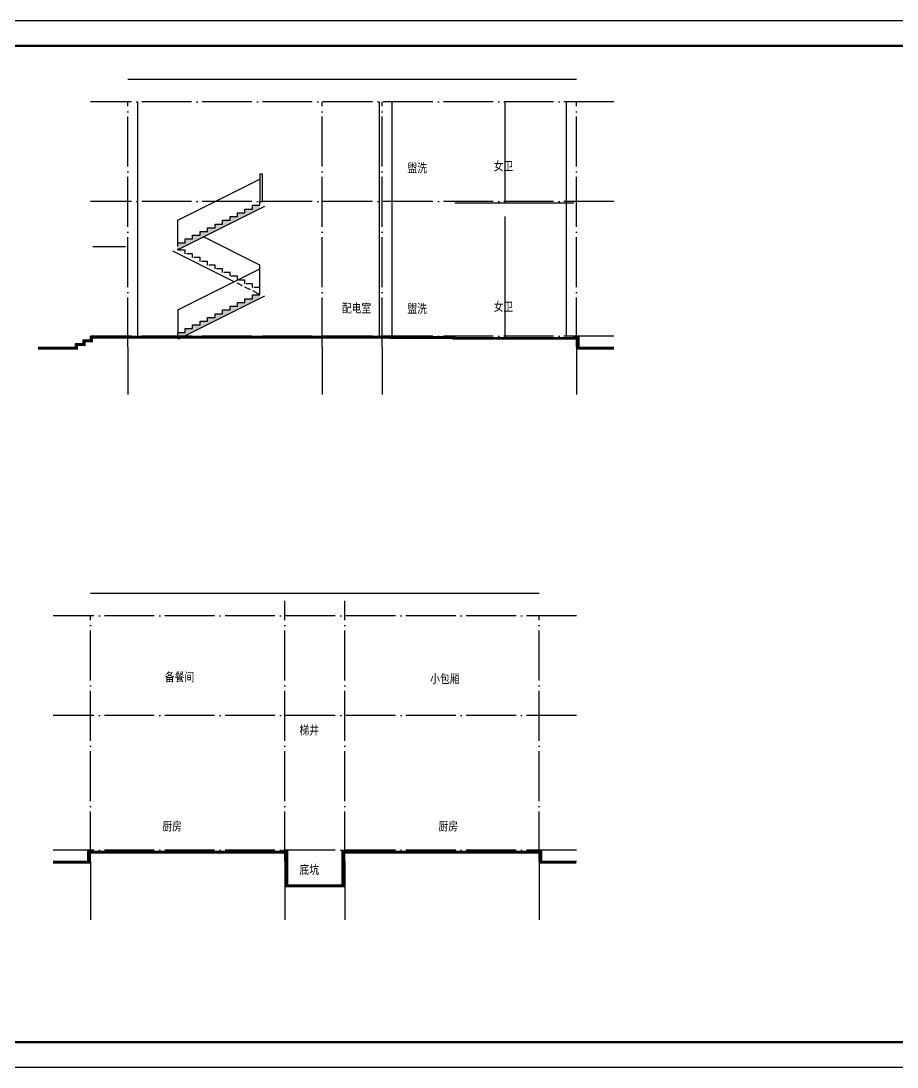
# Model space of a CAD drawing. Extents: x -695846 to 822170, y -413475 to 397179.
# Drawn here: x -379993 to -344837, y -413475 to -371475 of the extents above; entities that cross this region are included whole.
import ezdxf

# ---------------------------------------------------------------- set-up
doc = ezdxf.new("R2010")
doc.units = 0
doc.header["$LTSCALE"] = 1000
doc.header["$MEASUREMENT"] = 0
doc.linetypes.add('DASH', pattern=[0.35, 0.25, -0.1])
doc.linetypes.add('DOTE', pattern=[2.42, 2, -0.2, 0.02, -0.2])
for name, color, linetype in [('AXIS', 3, 'Continuous'), ('DOTE', 1, 'DOTE'), ('PUB_TEXT', 7, 'Continuous'), ('S_E_STAIR', 4, 'Continuous'), ('S_STAIR', 9, 'Continuous'), ('T-图框-175', 175, 'Continuous')]:
    doc.layers.add(name, color=color, linetype=linetype)
doc.styles.add('-黑体', font='simhei.ttf', dxfattribs={"width": 0.8})

msp = doc.modelspace()

# ---------------------------------------------------------------- hatches: boundary and pattern name
h = msp.add_hatch(color=8)
h.dxf.hatch_style = 1
h.paths.add_polyline_path([(-372202, -379628), (-372202, -379778), (-372502, -379778), (-372502, -379928), (-372802, -379928), (-372802, -380078), (-373102, -380078), (-373102, -380228), (-373402, -380228), (-373402, -380378), (-373702, -380378), (-373702, -380528), (-373702, -380628), (-373633, -380628), (-370402, -379012), (-370402, -378878), (-370702, -378878), (-370702, -379028), (-371002, -379028), (-371002, -379178), (-371302, -379178), (-371302, -379328), (-371602, -379328), (-371602, -379478), (-371902, -379478), (-371902, -379628)])
h = msp.add_hatch(color=8)
h.dxf.hatch_style = 1
h.paths.add_polyline_path([(-370402, -382612), (-370402, -382478), (-370702, -382478), (-370702, -382628), (-371002, -382628), (-371002, -382778), (-371302, -382778), (-371302, -382928), (-371602, -382928), (-371602, -383078), (-371902, -383078), (-371902, -383228), (-372202, -383228), (-372202, -383378), (-372502, -383378), (-372502, -383528), (-372802, -383528), (-372802, -383678), (-373102, -383678), (-373102, -383828), (-373402, -383828), (-373402, -383978), (-373702, -383978), (-373702, -384128), (-373433, -384128)])

# ---------------------------------------------------------------- linework, layer by layer
for p, q in [((-375302, -384128), (-375302, -374728)), ((-365602, -384128), (-365602, -374728)), ((-365102, -384128), (-365102, -374728)), ((-358102, -384128), (-358102, -374728))]:
    msp.add_line(p, q)
for points in [[(-357702, -373828), (-375702, -373828)], [(-360562, -378778), (-360562, -374728)], [(-362582, -378778), (-357802, -378778)], [(-360562, -384178), (-360562, -379328)], [(-377102, -380528), (-375802, -380528)], [(-379302, -384578), (-377802, -384578), (-377802, -384428), (-377502, -384428), (-377502, -384278), (-377202, -384278), (-377202, -384128), (-365102, -384128), (-365102, -384143), (-362782, -384143), (-362782, -384128), (-362582, -384128), (-362582, -384178), (-357802, -384178), (-357802, -384128), (-357602, -384128), (-357602, -384578), (-356202, -384578)], [(-362582, -384128), (-362782, -384128)], [(-359202, -394463), (-377202, -394463)], [(-378702, -405213), (-377302, -405213), (-377302, -404763), (-377102, -404763), (-377102, -404813), (-369502, -404813), (-369502, -404763), (-369302, -404763), (-369302, -406163), (-367102, -406163), (-367102, -404763), (-366902, -404763), (-366902, -404813), (-359302, -404813), (-359302, -404763), (-359102, -404763), (-359102, -405213), (-357702, -405213)]]:
    msp.add_lwpolyline(points)
at = {"const_width": 100}
for points in [[(-379302, -384628), (-377752, -384628), (-377752, -384478), (-377452, -384478), (-377452, -384328), (-377152, -384328), (-377152, -384178), (-365152, -384178), (-365152, -384193), (-362732, -384193), (-362732, -384178), (-362632, -384178), (-362632, -384228), (-357752, -384228), (-357752, -384178), (-357652, -384178), (-357652, -384628), (-356202, -384628)], [(-378702, -405263), (-377252, -405263), (-377252, -404813), (-377152, -404813), (-377152, -404863), (-369452, -404863), (-369452, -404813), (-369352, -404813), (-369352, -406213), (-367052, -406213), (-367052, -404813), (-366952, -404813), (-366952, -404863), (-359252, -404863), (-359252, -404813), (-359152, -404813), (-359152, -405263), (-357702, -405263)]]:
    msp.add_lwpolyline(points, dxfattribs=at)
at = {"layer": 'AXIS'}
for p, q in [((-375702, -384578), (-375702, -386478)), ((-367902, -384578), (-367902, -386478)), ((-365502, -384578), (-365502, -386478)), ((-357702, -384578), (-357702, -386478)), ((-377202, -405213), (-377202, -407563)), ((-369402, -405213), (-369402, -407563)), ((-367002, -405213), (-367002, -407563)), ((-359202, -405213), (-359202, -407563))]:
    msp.add_line(p, q, dxfattribs=at)
at = {"layer": 'DOTE'}
for p, q in [((-356202, -374728), (-377202, -374728)), ((-375702, -384578), (-375702, -374728)), ((-367902, -384578), (-367902, -374728)), ((-365502, -384578), (-365502, -374728)), ((-357702, -384578), (-357702, -374728)), ((-356202, -378728), (-377202, -378728)), ((-356202, -384128), (-377202, -384128)), ((-369402, -405213), (-369402, -394763)), ((-367002, -405213), (-367002, -394763)), ((-357702, -395363), (-378702, -395363)), ((-377202, -405213), (-377202, -395363)), ((-359202, -405213), (-359202, -395363)), ((-357702, -399363), (-378702, -399363)), ((-357702, -404763), (-378702, -404763))]:
    msp.add_line(p, q, dxfattribs=at)
at = {"layer": 'S_E_STAIR'}
for p, q in [((-373702, -379478), (-370402, -377828)), ((-373702, -380528), (-373702, -379478)), ((-370402, -381278), (-372668, -380145)), ((-371436, -381945), (-373902, -380712)), ((-370402, -382328), (-370402, -381278)), ((-373702, -383078), (-370402, -381428)), ((-373702, -383078), (-373702, -383978))]:
    msp.add_line(p, q, dxfattribs=at)
at = {"layer": 'S_E_STAIR', "linetype": 'DASH'}
for p, q in [((-373702, -380678), (-373702, -380628)), ((-373402, -380678), (-373702, -380678)), ((-373402, -380828), (-373402, -380678)), ((-373102, -380828), (-373402, -380828)), ((-373102, -380978), (-373102, -380828)), ((-372802, -380978), (-373102, -380978)), ((-372802, -381128), (-372802, -380978)), ((-372502, -381128), (-372802, -381128)), ((-372502, -381278), (-372502, -381128)), ((-372202, -381278), (-372502, -381278)), ((-372202, -381428), (-372202, -381278)), ((-371902, -381428), (-372202, -381428)), ((-371902, -381578), (-371902, -381428)), ((-371602, -381578), (-371902, -381578)), ((-371602, -381728), (-371602, -381578)), ((-371302, -381728), (-371602, -381728)), ((-371302, -381878), (-371302, -381728)), ((-370470, -382428), (-371436, -381945)), ((-371002, -381878), (-371302, -381878)), ((-371002, -382028), (-371002, -381878)), ((-370702, -382028), (-371002, -382028)), ((-370702, -382178), (-370702, -382028)), ((-370402, -382178), (-370702, -382178)), ((-370402, -382328), (-370402, -382178)), ((-370402, -382428), (-370470, -382428))]:
    msp.add_line(p, q, dxfattribs=at)
at = {"layer": 'S_E_STAIR'}
msp.add_lwpolyline([(-370402, -378728), (-370302, -378728), (-370302, -377628), (-370402, -377628)], close=True, dxfattribs=at)
at = {"layer": 'S_STAIR'}
for p, q in [((-370402, -378878), (-370402, -378728)), ((-373633, -380628), (-370202, -378912)), ((-371302, -379328), (-371302, -379178)), ((-371302, -379178), (-371002, -379178)), ((-371002, -379178), (-371002, -379028)), ((-371002, -379028), (-370702, -379028)), ((-370702, -379028), (-370702, -378878)), ((-370702, -378878), (-370402, -378878)), ((-372202, -379778), (-372202, -379628)), ((-372202, -379628), (-371902, -379628)), ((-371902, -379628), (-371902, -379478)), ((-371902, -379478), (-371602, -379478)), ((-371602, -379478), (-371602, -379328)), ((-371602, -379328), (-371302, -379328)), ((-373102, -380228), (-373102, -380078)), ((-373102, -380078), (-372802, -380078)), ((-372802, -380078), (-372802, -379928)), ((-372802, -379928), (-372502, -379928)), ((-372502, -379928), (-372502, -379778)), ((-372502, -379778), (-372202, -379778)), ((-373702, -380528), (-373702, -380378)), ((-373702, -380378), (-373402, -380378)), ((-373402, -380378), (-373402, -380228)), ((-373402, -380228), (-373102, -380228)), ((-373702, -380628), (-373633, -380628)), ((-373633, -384228), (-370202, -382512)), ((-370702, -382628), (-370702, -382478)), ((-370702, -382478), (-370402, -382478)), ((-370402, -382478), (-370402, -382328)), ((-371602, -383078), (-371602, -382928)), ((-371602, -382928), (-371302, -382928)), ((-371302, -382928), (-371302, -382778)), ((-371302, -382778), (-371002, -382778)), ((-371002, -382778), (-371002, -382628)), ((-371002, -382628), (-370702, -382628)), ((-372502, -383528), (-372502, -383378)), ((-372502, -383378), (-372202, -383378)), ((-372202, -383378), (-372202, -383228)), ((-372202, -383228), (-371902, -383228)), ((-371902, -383228), (-371902, -383078)), ((-371902, -383078), (-371602, -383078)), ((-373402, -383978), (-373402, -383828)), ((-373402, -383828), (-373102, -383828)), ((-373102, -383828), (-373102, -383678)), ((-373102, -383678), (-372802, -383678)), ((-372802, -383678), (-372802, -383528)), ((-372802, -383528), (-372502, -383528)), ((-373702, -384128), (-373702, -383978)), ((-373702, -383978), (-373402, -383978)), ((-373702, -384228), (-373633, -384228))]:
    msp.add_line(p, q, dxfattribs=at)
at = {"layer": 'T-图框-175'}
msp.add_lwpolyline([(-394081, -413475), (-334681, -413475), (-334681, -371475), (-394081, -371475)], close=True, dxfattribs=at)
at = {"layer": 'T-图框-175', "const_width": 100}
msp.add_lwpolyline([(-391581, -412475), (-335681, -412475), (-335681, -372475), (-391581, -372475)], close=True, dxfattribs=at)

# ---------------------------------------------------------------- texts
at = {"layer": 'PUB_TEXT', "style": '-黑体', "width": 0.8}
for s, p in [('盥洗', (-364485, -377555)), ('女卫', (-361024, -377477)), ('配电室', (-367113, -383183)), ('盥洗', (-364485, -383199)), ('女卫', (-361024, -383121)), ('备餐间', (-374219, -397993)), ('小包厢', (-363571, -398064)), ('梯井', (-368815, -400125, 343)), ('厨房', (-374316, -403980, 343)), ('厨房', (-363239, -403980, 343)), ('底坑', (-368815, -405726, 343))]:
    msp.add_text(s, height=350, dxfattribs=at).set_placement(p)

doc.saveas('drawing.dxf')
